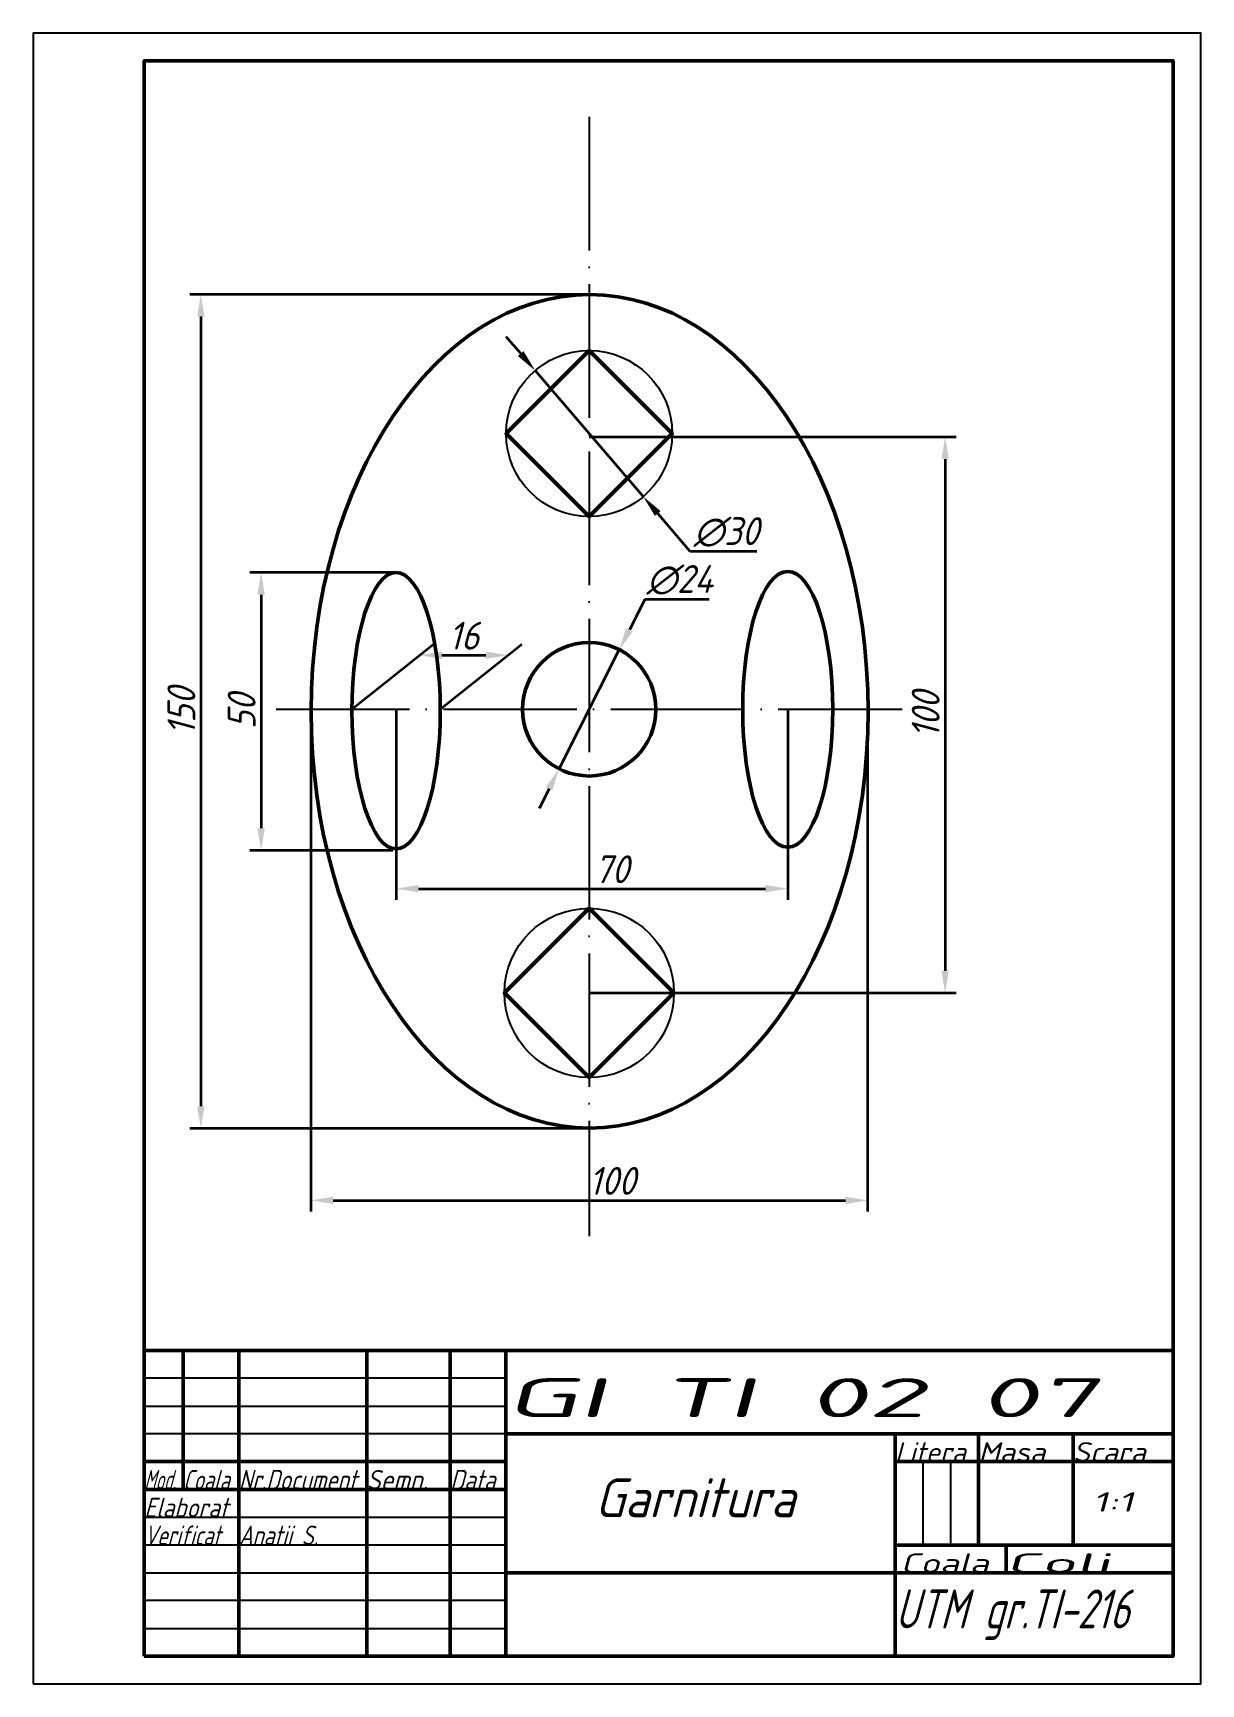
# Model space of a CAD drawing. Header units: millimetres. Extents: x 0 to 210, y 0 to 297.
import ezdxf
from ezdxf.enums import TextEntityAlignment as Align

# ---------------------------------------------------------------- set-up
doc = ezdxf.new("R2010")
doc.units = ezdxf.units.MM
doc.linetypes.add('ACAD_ISO04W100', pattern=[30, 24, -3, 0, -3])
for name, color, linetype, lineweight in [('Axa', 12, 'ACAD_ISO04W100', 25), ('Contur', 135, 'Continuous', 50), ('Cote', 255, 'Continuous', 50), ('Subtire', 137, 'Continuous', 25), ('Text-3.5', 251, 'Continuous', 35), ('Text-7', 254, 'Continuous', 70)]:
    doc.layers.add(name, color=color, linetype=linetype, lineweight=lineweight)
doc.styles.get("Standard").update_dxf_attribs({"font": 'isocp.shx', "oblique": 15})
doc.dimstyles.new('ISO-25', dxfattribs={"dimtxt": 5, "dimasz": 4, "dimexe": 2, "dimexo": 0, "dimgap": 1, "dimtad": 1, "dimtoh": 1, "dimdec": 0, "dimtxsty": 'Standard', "dimcen": 0, "dimadec": 0, "dimazin": 0, "dimtfac": 1, "dimtdec": 0, "dimtmove": 0, "dimatfit": 3, "dimldrblk": 'DOTSMALL', "dimfxl": 1, "dimlwd": 35, "dimlwe": 35, "dimarcsym": 0})

# ---------------------------------------------------------------- blocks, each defined once
blk = doc.blocks.new('*D2')
at = {"layer": 'Cote', "color": 0, "lineweight": 35, "transparency": 16777216}
for p, q in [((99.58, 249.98), (28.17, 249.98)), ((30.17, 245.98), (30.17, 103.93)), ((99.58, 99.93), (28.17, 99.93))]:
    blk.add_line(p, q, dxfattribs=at)
at = {"layer": 'Cote', "color": 0, "transparency": 16777216}
for points in [[(29.51, 245.98), (30.84, 245.98), (30.17, 249.98)], [(29.51, 103.93), (30.84, 103.93), (30.17, 99.93)]]:
    blk.add_solid(points, dxfattribs=at)
at = {"layer": 'Defpoints', "color": 0, "transparency": 16777216}
for p in [(99.58, 249.98), (30.17, 99.93), (99.58, 99.93)]:
    blk.add_point(p, dxfattribs=at)
at = {"layer": 'Cote', "color": 0, "transparency": 16777216, "insert": (26.67, 174.96), "char_height": 5, "attachment_point": 5, "rotation": 90}
blk.add_mtext('150', dxfattribs=at)
blk = doc.blocks.new('_DotSmall')
at = {"color": 0, "linetype": 'ByBlock', "const_width": 0.5}
blk.add_lwpolyline([(-0.0625, 0, 1), (0.0625, 0, 1)], format="xyb", close=True, dxfattribs=at)
blk = doc.blocks.new('*D3')
at = {"layer": 'Cote', "color": 0, "lineweight": 35, "transparency": 16777216}
for p, q in [((100, 224.34), (166, 224.34)), ((164, 220.34), (164, 128.31)), ((100, 124.31), (166, 124.31))]:
    blk.add_line(p, q, dxfattribs=at)
at = {"layer": 'Cote', "color": 0, "transparency": 16777216}
for points in [[(163.33, 220.34), (164.67, 220.34), (164, 224.34)], [(163.33, 128.31), (164.67, 128.31), (164, 124.31)]]:
    blk.add_solid(points, dxfattribs=at)
at = {"layer": 'Defpoints', "color": 0, "transparency": 16777216}
for p in [(100, 224.34), (100, 124.31), (164, 124.31)]:
    blk.add_point(p, dxfattribs=at)
at = {"layer": 'Cote', "color": 0, "transparency": 16777216, "insert": (160.5, 174.33), "char_height": 5, "attachment_point": 5, "rotation": 90}
blk.add_mtext('100', dxfattribs=at)
blk = doc.blocks.new('*D4')
at = {"layer": 'Cote', "color": 0, "lineweight": 35, "transparency": 16777216}
for p, q in [((49.95, 174.75), (49.95, 85)), ((150.06, 174.75), (150.06, 85)), ((53.95, 87), (146.06, 87))]:
    blk.add_line(p, q, dxfattribs=at)
at = {"layer": 'Cote', "color": 0, "transparency": 16777216}
for points in [[(53.95, 87.67), (53.95, 86.33), (49.95, 87)], [(146.06, 87.67), (146.06, 86.33), (150.06, 87)]]:
    blk.add_solid(points, dxfattribs=at)
at = {"layer": 'Defpoints', "color": 0, "transparency": 16777216}
for p in [(49.95, 174.75), (150.06, 174.75), (150.06, 87)]:
    blk.add_point(p, dxfattribs=at)
at = {"layer": 'Cote', "color": 0, "transparency": 16777216, "insert": (104.11, 90.5), "char_height": 5, "attachment_point": 5}
blk.add_mtext('100', dxfattribs=at)
blk = doc.blocks.new('*D5')
at = {"layer": 'Cote', "color": 0, "lineweight": 35, "transparency": 16777216}
for p, q in [((110, 195.12), (107.22, 189.62)), ((121.57, 195.12), (110, 195.12)), ((94.59, 164.63), (105.41, 186.05)), ((92.78, 161.06), (90.98, 157.49))]:
    blk.add_line(p, q, dxfattribs=at)
at = {"layer": 'Cote', "color": 0, "transparency": 16777216}
for points in [[(106.62, 189.92), (107.81, 189.32), (105.41, 186.05)], [(92.19, 161.36), (93.38, 160.76), (94.59, 164.63)]]:
    blk.add_solid(points, dxfattribs=at)
at = {"layer": 'Defpoints', "color": 0, "transparency": 16777216}
for p in [(105.41, 186.05), (94.59, 164.63)]:
    blk.add_point(p, dxfattribs=at)
at = {"layer": 'Cote', "color": 0, "transparency": 16777216, "insert": (116.28, 198.62), "char_height": 5, "attachment_point": 5}
blk.add_mtext('∅24', dxfattribs=at)
blk = doc.blocks.new('*D6')
at = {"layer": 'Cote', "color": 0, "lineweight": 35, "transparency": 16777216}
for p, q in [((65.3, 175.34), (65.3, 141.06)), ((135.7, 175.34), (135.7, 141.06)), ((69.3, 143.06), (131.7, 143.06))]:
    blk.add_line(p, q, dxfattribs=at)
at = {"layer": 'Cote', "color": 0, "transparency": 16777216}
for points in [[(69.3, 143.73), (69.3, 142.4), (65.3, 143.06)], [(131.7, 143.73), (131.7, 142.4), (135.7, 143.06)]]:
    blk.add_solid(points, dxfattribs=at)
at = {"layer": 'Defpoints', "color": 0, "transparency": 16777216}
for p in [(65.3, 175.34), (135.7, 175.34), (135.7, 143.06)]:
    blk.add_point(p, dxfattribs=at)
at = {"layer": 'Cote', "color": 0, "transparency": 16777216, "insert": (104, 146.56), "char_height": 5, "attachment_point": 5}
blk.add_mtext('70', dxfattribs=at)
blk = doc.blocks.new('*D7')
at = {"layer": 'Cote', "color": 0, "lineweight": 35, "transparency": 16777216}
for p, q in [((87.68, 239.33), (85.08, 242.36)), ((90.28, 236.29), (109.72, 213.6)), ((118.18, 203.73), (112.32, 210.56)), ((130.12, 203.73), (118.18, 203.73))]:
    blk.add_line(p, q, dxfattribs=at)
at = {"layer": 'Cote', "color": 0, "transparency": 16777216}
for points in [[(88.19, 239.76), (87.17, 238.89), (90.28, 236.29)], [(112.83, 211), (111.82, 210.13), (109.72, 213.6)]]:
    blk.add_solid(points, dxfattribs=at)
at = {"layer": 'Defpoints', "color": 0, "transparency": 16777216}
for p in [(90.28, 236.29), (109.72, 213.6)]:
    blk.add_point(p, dxfattribs=at)
at = {"layer": 'Cote', "color": 0, "transparency": 16777216, "insert": (124.65, 207.23), "char_height": 5, "attachment_point": 5}
blk.add_mtext('∅30', dxfattribs=at)
blk = doc.blocks.new('*D8')
at = {"layer": 'Cote', "color": 0, "lineweight": 35, "transparency": 16777216}
for p, q in [((64.67, 199.94), (39.01, 199.94)), ((41.01, 195.94), (41.01, 153.93)), ((64.67, 149.93), (39.01, 149.93))]:
    blk.add_line(p, q, dxfattribs=at)
at = {"layer": 'Cote', "color": 0, "transparency": 16777216}
for points in [[(40.35, 195.94), (41.68, 195.94), (41.01, 199.94)], [(40.35, 153.93), (41.68, 153.93), (41.01, 149.93)]]:
    blk.add_solid(points, dxfattribs=at)
at = {"layer": 'Defpoints', "color": 0, "transparency": 16777216}
for p in [(64.67, 199.94), (41.01, 149.93), (64.67, 149.93)]:
    blk.add_point(p, dxfattribs=at)
at = {"layer": 'Cote', "color": 0, "transparency": 16777216, "insert": (37.51, 174.93), "char_height": 5, "attachment_point": 5, "rotation": 90}
blk.add_mtext('50', dxfattribs=at)
blk = doc.blocks.new('*D9')
at = {"layer": 'Cote', "color": 0, "lineweight": 35, "transparency": 16777216}
for p, q in [((57.34, 175.34), (72.02, 187.08)), ((73.22, 175.34), (87.89, 187.08)), ((73.52, 185.08), (81.39, 185.08))]:
    blk.add_line(p, q, dxfattribs=at)
at = {"layer": 'Cote', "color": 0, "transparency": 16777216}
for points in [[(73.52, 185.74), (73.52, 184.41), (69.52, 185.08)], [(81.39, 185.74), (81.39, 184.41), (85.39, 185.08)]]:
    blk.add_solid(points, dxfattribs=at)
at = {"layer": 'Defpoints', "color": 0, "transparency": 16777216}
for p in [(85.39, 185.08), (57.34, 175.34), (73.22, 175.34)]:
    blk.add_point(p, dxfattribs=at)
at = {"layer": 'Cote', "color": 0, "transparency": 16777216, "insert": (77.45, 188.58), "char_height": 5, "attachment_point": 5}
blk.add_mtext('16', dxfattribs=at)
blk = doc.blocks.new('*D10')
at = {"layer": 'Cote', "color": 0, "lineweight": 35, "transparency": 16777216}
for p, q in [((100, 224.34), (166, 224.34)), ((164, 220.34), (164, 128.31)), ((100, 124.31), (166, 124.31))]:
    blk.add_line(p, q, dxfattribs=at)
at = {"layer": 'Cote', "color": 0, "transparency": 16777216}
for points in [[(163.33, 220.34), (164.67, 220.34), (164, 224.34)], [(163.33, 128.31), (164.67, 128.31), (164, 124.31)]]:
    blk.add_solid(points, dxfattribs=at)
at = {"layer": 'Defpoints', "color": 0, "transparency": 16777216}
for p in [(100, 224.34), (100, 124.31), (164, 124.31)]:
    blk.add_point(p, dxfattribs=at)
at = {"layer": 'Cote', "color": 0, "transparency": 16777216, "insert": (160.5, 174.33), "char_height": 5, "attachment_point": 5, "rotation": 90}
blk.add_mtext('100', dxfattribs=at)
blk = doc.blocks.new('*D11')
at = {"layer": 'Cote', "color": 0, "lineweight": 35, "transparency": 16777216}
for p, q in [((110, 195.12), (107.22, 189.62)), ((121.57, 195.12), (110, 195.12)), ((94.59, 164.63), (105.41, 186.05)), ((92.78, 161.06), (90.98, 157.49))]:
    blk.add_line(p, q, dxfattribs=at)
at = {"layer": 'Cote', "color": 0, "transparency": 16777216}
for points in [[(106.62, 189.92), (107.81, 189.32), (105.41, 186.05)], [(92.19, 161.36), (93.38, 160.76), (94.59, 164.63)]]:
    blk.add_solid(points, dxfattribs=at)
at = {"layer": 'Defpoints', "color": 0, "transparency": 16777216}
for p in [(105.41, 186.05), (94.59, 164.63)]:
    blk.add_point(p, dxfattribs=at)
at = {"layer": 'Cote', "color": 0, "transparency": 16777216, "insert": (116.28, 198.62), "char_height": 5, "attachment_point": 5}
blk.add_mtext('∅24', dxfattribs=at)

msp = doc.modelspace()

# ---------------------------------------------------------------- linework, layer by layer
at = {"layer": 'Axa'}
for p, q in [((100, 281.9), (100, 80.57)), ((43.7, 175.34), (156.3, 175.34))]:
    msp.add_line(p, q, dxfattribs=at)
at = {"layer": 'Contur'}
for p, q in [((27, 35), (27, 60)), ((27, 60), (37, 60)), ((37, 60), (37, 5)), ((60, 5), (60, 60)), ((60, 60), (75, 60)), ((75, 60), (75, 5)), ((85, 5), (85, 60)), ((205, 45), (85, 45)), ((85, 45), (85, 20)), ((155, 5), (155, 45)), ((155, 45), (155, 40)), ((170, 45), (170, 25)), ((187, 25), (187, 45)), ((85, 40), (20, 40)), ((85, 35), (85, 40)), ((155, 40), (205, 40)), ((20, 35), (85, 35)), ((205, 25), (155, 25)), ((170, 25), (187, 25)), ((175, 25), (175, 20)), ((205, 20), (205, 25)), ((85, 20), (205, 20)), ((37, 5), (60, 5)), ((75, 5), (85, 5))]:
    msp.add_line(p, q, dxfattribs=at)
for points in [[(20, 5), (205, 5), (205, 292), (20, 292)], [(100, 210.01), (114.94, 224.94), (100, 239.88), (85.06, 224.94)], [(100, 139.54), (84.77, 124.31), (100, 109.08), (115.23, 124.31)], [(100, 139.54), (100, 139.54), (100, 139.54), (100, 139.54)], [(20, 5), (205, 5), (205, 60), (20, 60)]]:
    msp.add_lwpolyline(points, close=True, dxfattribs=at)
msp.add_circle((100, 175.34), 12, dxfattribs=at)
for centre, major_axis, ratio in [((100.07, 174.98), (0, 74.97), 0.667828), ((65.28, 175.09), (0, 24.86), 0.319294)]:
    msp.add_ellipse(centre, major_axis=major_axis, ratio=ratio, dxfattribs=at)
msp.add_ellipse((135.7, 175.34), major_axis=(0, -24.81), ratio=0.326295, start_param=-3.141592653589793, end_param=3.141592653589793, dxfattribs=at)
at = {"layer": 'Subtire'}
for p, q in [((85, 55), (20, 55)), ((85, 50), (85, 55)), ((20, 45), (20, 50)), ((20, 50), (85, 50)), ((85, 45), (20, 45)), ((160, 40), (160, 25)), ((165, 25), (165, 40)), ((20, 25), (20, 30)), ((20, 30), (85, 30)), ((85, 25), (20, 25)), ((85, 20), (85, 25)), ((160, 25), (165, 25)), ((20, 15), (20, 20)), ((20, 20), (85, 20)), ((85, 15), (20, 15)), ((85, 10), (85, 15)), ((20, 10), (85, 10))]:
    msp.add_line(p, q, dxfattribs=at)
msp.add_lwpolyline([(0, 0), (210, 0), (210, 297), (0, 297)], close=True, dxfattribs=at)
for centre, radius in [((100, 224.94), 14.94), ((100, 124.31), 15.23)]:
    msp.add_circle(centre, radius, dxfattribs=at)

# ---------------------------------------------------------------- texts
at = {"layer": 'Text-3.5', "oblique": 15}
for s, width, p, p2 in [('Litera ', 1.071429, (155, 40), (170, 40)), ('Masa  ', 1.277355, (170, 40), (187, 40)), ('Scara  ', 1.22449, (187, 40), (205, 40)), ('Mod. ', 0.666667, (20, 35), (27, 35)), ('Coala ', 0.793651, (27, 35), (37, 35)), ('Nr.Document ', 0.842491, (37, 35), (60, 35)), ('Semn.  ', 1.020408, (60, 35), (75, 35)), ('Data ', 0.892857, (75, 35), (85, 35)), ('Elaborat ', 0.883117, (20, 30), (37, 30)), (' 1:1  ', 2.057143, (187, 31), (205, 31)), ('Verificat  ', 0.796253, (20, 25), (37, 25)), ('Anatii S.     ', 0.938776, (37, 25), (60, 25)), ('Coala ', 1.507937, (156, 20), (175, 20)), ('Coli  ', 2.955665, (175, 20), (205, 20))]:
    msp.add_text(s, height=3.5, dxfattribs=dict(at, width=width)).set_placement(p, p2, align=Align.FIT)
at = {"layer": 'Text-7', "oblique": 15}
for s, width, p, p2 in [('GI TI 02 07 ', 2.51812, (85, 48), (201.34, 48)), ('UTM gr.TI-216  ', 0.767689, (155, 10), (203.36, 10))]:
    msp.add_text(s, height=7, dxfattribs=dict(at, width=width)).set_placement(p, p2, align=Align.FIT)
msp.add_text('    Garnitura', height=7, dxfattribs=at).set_placement((85, 30))

# ---------------------------------------------------------------- dimensions: what is measured, and where the dimension line sits
at = {"layer": 'Cote'}
for base, p1, p2, picture, middle in [((30.17, 99.93), (99.58, 249.98), (99.58, 99.93), '*D2', (26.67, 174.96)), ((41.01, 149.93), (64.67, 199.94), (64.67, 149.93), '*D8', (37.51, 174.93))]:
    dim = msp.add_linear_dim(base=base, p1=p1, p2=p2, angle=90, dimstyle='ISO-25', dxfattribs=at)
    dim.commit()
    dim.dimension.update_dxf_attribs({"geometry": picture, "text_midpoint": middle})
dim = msp.add_diameter_dim_2p(p1=(90.28, 236.29), p2=(109.72, 213.6), dimstyle='ISO-25', dxfattribs=at)
dim.commit()
dim.dimension.update_dxf_attribs({"geometry": '*D7', "text_midpoint": (124.65, 207.23)})
for picture in ['*D3', '*D10']:
    dim = msp.add_linear_dim(base=(164, 124.31), p1=(100, 224.34), p2=(100, 124.31), angle=90, dimstyle='ISO-25', dxfattribs=at)
    dim.commit()
    dim.dimension.update_dxf_attribs({"geometry": picture, "text_midpoint": (164, 174.33), "dimtype": 160})
for picture in ['*D5', '*D11']:
    dim = msp.add_diameter_dim_2p(p1=(94.59, 164.63), p2=(105.41, 186.05), dimstyle='ISO-25', dxfattribs=at)
    dim.commit()
    dim.dimension.update_dxf_attribs({"geometry": picture, "text_midpoint": (116.28, 195.12), "dimtype": 163})
dim = msp.add_aligned_dim(p1=(57.34, 175.34), p2=(73.22, 175.34), distance=9.74, dimstyle='ISO-25', dxfattribs=at)
dim.commit()
dim.dimension.update_dxf_attribs({"geometry": '*D9', "text_midpoint": (77.45, 188.58)})
for base, p1, p2, picture, middle in [((135.7, 143.06), (65.3, 175.34), (135.7, 175.34), '*D6', (104, 143.06)), ((150.06, 87), (49.95, 174.75), (150.06, 174.75), '*D4', (104.11, 87))]:
    dim = msp.add_linear_dim(base=base, p1=p1, p2=p2, dimstyle='ISO-25', dxfattribs=at)
    dim.commit()
    dim.dimension.update_dxf_attribs({"geometry": picture, "text_midpoint": middle, "dimtype": 160})

doc.saveas('drawing.dxf')
